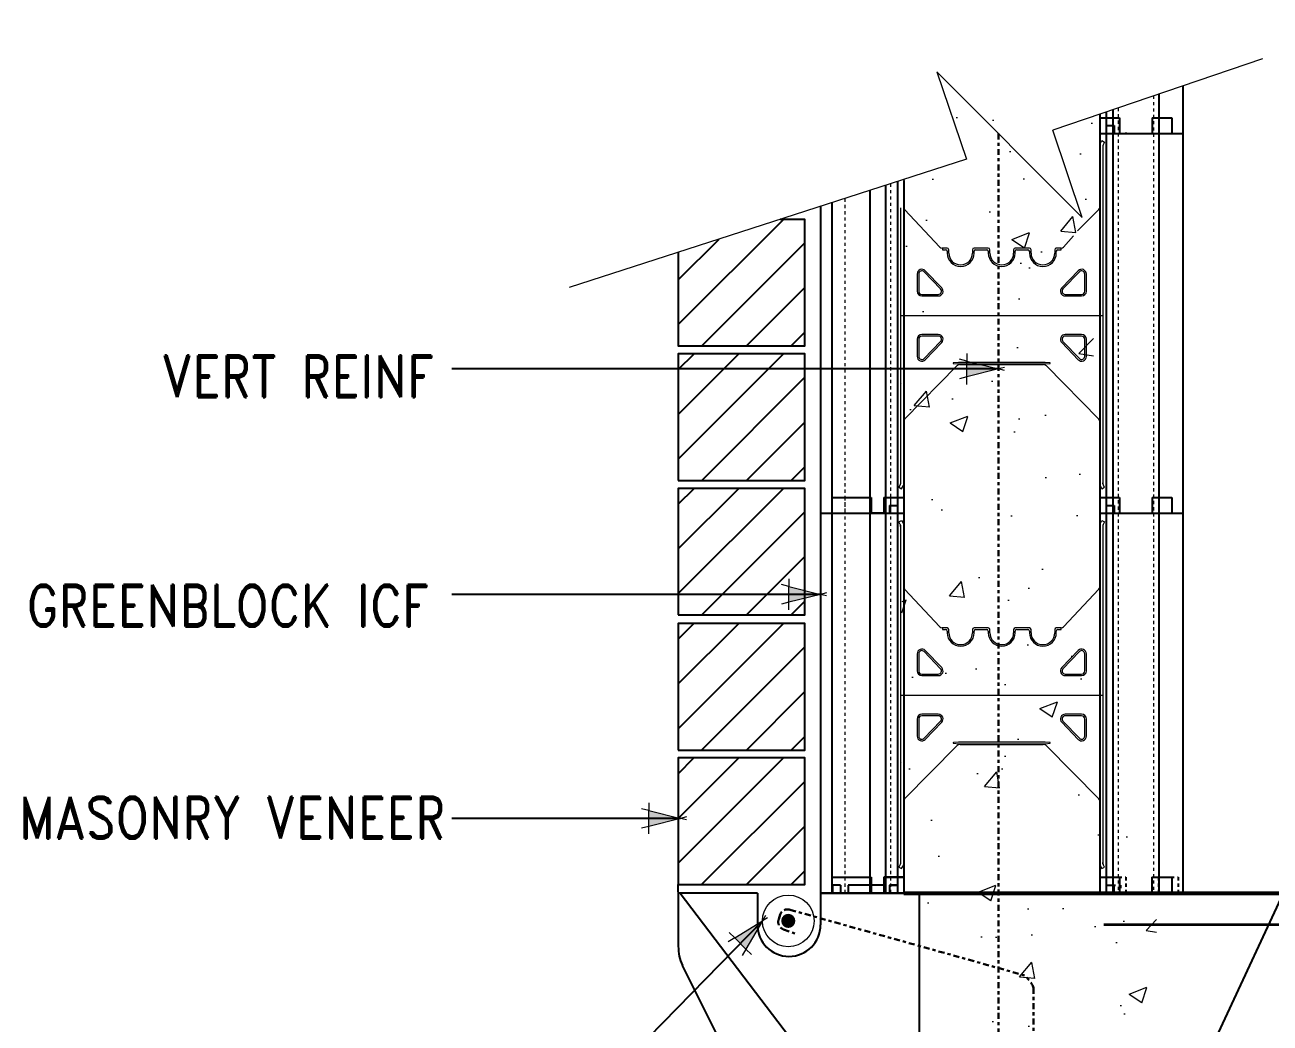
# Model space of a CAD drawing. Header units: inches. Extents: x -71.7 to 18, y 140.6 to 229.7.
# Drawn here: x -64.72 to -25.36, y 198.19 to 229.73 of the extents above; entities that cross this region are included whole.
import ezdxf

# ---------------------------------------------------------------- set-up
doc = ezdxf.new("R2010")
doc.units = ezdxf.units.IN
doc.header["$MEASUREMENT"] = 0
for name, pattern in [('CENTER', [2, 1.25, -0.25, 0.25, -0.25]), ('DASHED2', [0.375, 0.25, -0.125]), ('HIDDEN', [0.375, 0.25, -0.125])]:
    doc.linetypes.add(name, pattern=pattern)
for name, color, linetype, lineweight in [('A2 Hatch', 8, 'Continuous', 9), ('A4 medium', 7, 'Continuous', 35), ('A5 heavy', 5, 'Continuous', 53), ('DETAILS', 7, 'Continuous', 13), ('DIM', 3, 'Continuous', 13), ('REBAR', 2, 'CENTER', 30)]:
    doc.layers.add(name, color=color, linetype=linetype, lineweight=lineweight)
doc.styles.add('ARCTEXT', font='arctext.shx', dxfattribs={"width": 0.85})
doc.styles.add('ROMAND', font='romand.shx', dxfattribs={"width": 0.85})
doc.dimstyles.new('ARCTEXT1-4', dxfattribs={"dimtxt": 4, "dimasz": 2, "dimexe": 2, "dimexo": 2, "dimgap": 2, "dimtad": 1, "dimdec": 4, "dimzin": 3, "dimdsep": 46, "dimlunit": 4, "dimtxsty": 'ARCTEXT', "dimblk": 'ARCHTICK', "dimcen": 2, "dimaunit": 1, "dimadec": 0, "dimazin": 0, "dimtfac": 1, "dimtdec": 4, "dimtmove": 2, "dimatfit": 3, "dimldrblk": 'arrow', "dimfxl": 1, "dimtolj": 1, "dimtzin": 0, "dimarcsym": 0})

# ---------------------------------------------------------------- blocks, each defined once
blk = doc.blocks.new('_ArchTick')
at = {"color": 0, "linetype": 'ByBlock', "const_width": 0.15}
blk.add_lwpolyline([(-0.5, -0.5), (0.5, 0.5)], dxfattribs=at)
blk = doc.blocks.new('arrow')
at = {"layer": 'DIM'}
blk.add_hatch(color=253, dxfattribs=at).paths.add_polyline_path([(-2, 0.5), (-2, -0.5), (0, 0)])
at = {"layer": 'DIM', "lineweight": 9}
for points in [[(-2, 0.983), (-2, 0.5), (-2.469, 0.617)], [(0.374, 0.094), (0, 0)], [(0.374, -0.094), (0, 0)], [(-2, -0.983), (-2, -0.5), (-2.469, -0.617)]]:
    blk.add_lwpolyline(points, dxfattribs=at)
at = {"layer": 'DIM', "lineweight": 15}
blk.add_lwpolyline([(0, 0), (-2, -0.5), (-2, 0.5), (0, 0)], dxfattribs=at)

msp = doc.modelspace()

# ---------------------------------------------------------------- hatches: boundary and pattern name
at = {"ltscale": 0.15}
h = msp.add_hatch(dxfattribs=at)
h.set_pattern_fill('ANSI31', color=256, scale=8, style=0)
h.set_pattern_definition([(45, (-3325.6277, 559.0749), (-0.70710678, 0.70710678), [])])
h.paths.add_polyline_path([(-44.063, 215.336), (-40.063, 215.336), (-40.063, 219.336), (-44.063, 219.336)])
h = msp.add_hatch(dxfattribs=at)
h.set_pattern_fill('ANSI31', color=256, scale=8, style=0)
h.set_pattern_definition([(45, (-3325.6277, 554.8249), (-0.70710678, 0.70710678), [])])
h.paths.add_polyline_path([(-44.063, 211.086), (-40.063, 211.086), (-40.063, 215.086), (-44.063, 215.086)])
h = msp.add_hatch(dxfattribs=at)
h.set_pattern_fill('ANSI31', color=256, scale=8, style=0)
h.set_pattern_definition([(45, (-3325.6277, 550.5556), (-0.70710678, 0.70710678), [])])
h.paths.add_polyline_path([(-44.063, 206.816), (-40.063, 206.816), (-40.063, 210.816), (-44.063, 210.816)])
h = msp.add_hatch(dxfattribs=at)
h.set_pattern_fill('ANSI31', color=256, scale=8, style=0)
h.set_pattern_definition([(45, (-3325.6277, 546.3056), (-0.70710678, 0.70710678), [])])
h.paths.add_polyline_path([(-44.063, 202.566), (-40.063, 202.566), (-40.063, 206.566), (-44.063, 206.566)])
at = {"layer": 'A2 Hatch', "ltscale": 0.15}
h = msp.add_hatch(dxfattribs=at)
h.set_pattern_fill('AR-CONC', color=256, scale=0.8, style=0)
h.set_pattern_definition([(50, (-6729.169, 1578.797), (5.7380815, -0.502017), [0.6, -6.6]), (355, (-6729.169, 1578.797), (-1.1100107, 6.017537), [0.48, -5.28]), (100.4514, (-6728.6906, 1578.755), (4.628075, 5.5155163), [0.5099215, -5.609137]), (46.1842, (-6729.169, 1580.397), (8.5379284, -1.324152), [0.9, -9.9]), (96.6356, (-6728.457, 1580.287), (7.477302, 7.792943), [0.764882, -8.413704]), (351.1842, (-6729.169, 1580.397), (7.477296, 7.792949), [0.72, -7.92]), (21, (-6728.369, 1579.997), (4.7752564, -3.220951), [0.6, -6.6]), (326, (-6728.369, 1579.997), (1.9465227, 5.8012004), [0.48, -5.28]), (71.4514, (-6727.971, 1579.7286), (6.721781, 2.580244), [0.5099215, -5.609137]), (37.5, (-6729.1688, 1578.797), (0.09727884, 2.6631508), [0, -5.216, 0, -5.36, 0, -5.3]), (7.5, (-6729.1688, 1578.797), (2.1045563, 3.1552937), [0, -3.056, 0, -5.096, 0, -2.02]), (327.5, (-6730.9528, 1578.797), (4.2705795, -0.180439), [0, -2, 0, -6.24, 0, -8.28]), (317.5, (-6731.7528, 1578.797), (4.6654894, 0.8008399), [0, -2.6, 0, -4.144, 0, -5.88])])
h.paths.add_polyline_path([(-34.951, 226.971), (-36.938, 226.297), (-37.138, 169.281), (-34.268, 170.255), (-35.204, 173.015), (-30.608, 168.418), (-31.544, 171.178), (-28.938, 172.062), (-28.942, 204.644), (-30.942, 204.644), (-30.942, 228.331), (-32.227, 227.895), (-31.291, 225.135), (-35.887, 229.731)])
h = msp.add_hatch(color=256, dxfattribs=at)
edge = h.paths.add_edge_path()
edge.add_arc((-40.586, 201.418), 0.224, 0, 360)

# ---------------------------------------------------------------- linework, layer by layer
at = {"color": 1}
for p, q in [((-28.878, 227.544), (-28.878, 214.297)), ((-28.113, 227.804), (-28.113, 214.297)), ((-30.738, 226.914), (-30.738, 214.297)), ((-30.738, 226.797), (-30.113, 226.797)), ((-30.738, 226.797), (-30.738, 226.297)), ((-30.538, 226.981), (-30.538, 214.297)), ((-30.323, 227.054), (-30.323, 214.297)), ((-30.113, 226.797), (-30.113, 226.297)), ((-29.088, 226.797), (-29.088, 226.297)), ((-29.088, 226.797), (-28.463, 226.797)), ((-28.463, 226.797), (-28.463, 226.297)), ((-30.538, 226.547), (-30.288, 226.547)), ((-30.288, 226.547), (-30.288, 226.297)), ((-29.917, 226.331), (-29.917, 226.297)), ((-29.088, 226.4), (-29.088, 226.297)), ((-28.463, 226.612), (-28.463, 226.297)), ((-30.738, 226.297), (-28.113, 226.297)), ((-30.738, 226.297), (-30.538, 226.297)), ((-30.738, 226.297), (-28.113, 226.297)), ((-30.323, 226.297), (-28.113, 226.297)), ((-37.138, 224.78), (-37.138, 214.297)), ((-36.938, 224.811), (-36.938, 214.297)), ((-38.013, 224.498), (-38.013, 214.297)), ((-37.513, 224.659), (-37.513, 214.297)), ((-39.563, 223.998), (-39.563, 214.297)), ((-39.213, 224.111), (-39.213, 214.297)), ((-39.213, 214.797), (-37.963, 214.797)), ((-39.213, 214.797), (-39.213, 202.297)), ((-38.013, 214.797), (-38.013, 202.297)), ((-37.963, 214.797), (-37.963, 214.297)), ((-37.563, 214.797), (-37.563, 214.297)), ((-37.563, 214.797), (-36.938, 214.797)), ((-37.513, 214.797), (-37.513, 202.297)), ((-37.388, 214.547), (-37.388, 214.297)), ((-37.388, 214.547), (-37.138, 214.547)), ((-37.138, 214.547), (-37.138, 202.297)), ((-36.938, 214.797), (-36.938, 202.297)), ((-36.938, 214.797), (-36.938, 214.297)), ((-30.738, 214.797), (-30.738, 202.297)), ((-30.738, 214.797), (-30.113, 214.797)), ((-30.738, 214.797), (-30.738, 214.297)), ((-30.538, 214.547), (-30.538, 202.297)), ((-30.538, 214.547), (-30.288, 214.547)), ((-30.288, 214.547), (-30.288, 214.297)), ((-30.113, 214.797), (-30.113, 214.297)), ((-29.088, 214.797), (-29.088, 214.297)), ((-29.088, 214.797), (-28.463, 214.797)), ((-28.463, 214.797), (-28.463, 214.297)), ((-39.563, 214.297), (-39.563, 202.297)), ((-39.563, 214.297), (-37.388, 214.297)), ((-39.563, 214.297), (-36.938, 214.297)), ((-37.513, 214.297), (-38.013, 214.297)), ((-37.138, 214.297), (-36.938, 214.297)), ((-30.738, 214.297), (-30.538, 214.297)), ((-30.738, 214.297), (-28.113, 214.297)), ((-30.323, 214.297), (-28.113, 214.297)), ((-30.323, 214.297), (-30.323, 202.297)), ((-28.878, 214.297), (-28.878, 202.297)), ((-28.113, 214.297), (-28.113, 202.297)), ((-39.213, 202.797), (-37.963, 202.797)), ((-39.213, 202.797), (-37.963, 202.797)), ((-39.213, 202.797), (-37.963, 202.797)), ((-39.213, 202.797), (-37.963, 202.797)), ((-39.213, 202.797), (-37.963, 202.797)), ((-39.213, 202.797), (-37.963, 202.797)), ((-37.963, 202.797), (-37.963, 202.297)), ((-37.963, 202.797), (-37.963, 202.297)), ((-37.963, 202.797), (-37.963, 202.297)), ((-37.963, 202.797), (-37.963, 202.297)), ((-37.963, 202.797), (-37.963, 202.297)), ((-37.963, 202.797), (-37.963, 202.297)), ((-37.563, 202.797), (-37.563, 202.297)), ((-37.563, 202.797), (-36.938, 202.797)), ((-37.563, 202.797), (-37.563, 202.297)), ((-37.563, 202.797), (-36.938, 202.797)), ((-37.563, 202.797), (-37.563, 202.297)), ((-37.563, 202.797), (-36.938, 202.797)), ((-37.563, 202.797), (-37.563, 202.297)), ((-37.563, 202.797), (-36.938, 202.797)), ((-37.563, 202.797), (-37.563, 202.297)), ((-37.563, 202.797), (-36.938, 202.797)), ((-37.563, 202.797), (-37.563, 202.297)), ((-36.938, 202.797), (-37.563, 202.797)), ((-37.563, 202.797), (-37.563, 202.297)), ((-37.563, 202.797), (-36.938, 202.797)), ((-37.563, 202.797), (-37.563, 202.297)), ((-36.938, 202.797), (-37.563, 202.797)), ((-36.938, 202.797), (-36.938, 202.297)), ((-36.938, 202.797), (-36.938, 202.297)), ((-36.938, 202.797), (-36.938, 202.297)), ((-36.938, 202.797), (-36.938, 202.297)), ((-36.938, 202.797), (-36.938, 202.297)), ((-36.938, 202.797), (-36.938, 202.297)), ((-36.938, 202.797), (-36.938, 202.297)), ((-30.742, 202.797), (-30.742, 202.297)), ((-30.742, 202.797), (-30.117, 202.797)), ((-30.742, 202.797), (-30.742, 202.297)), ((-30.538, 202.797), (-30.538, 202.297)), ((-30.117, 202.797), (-30.117, 202.297)), ((-29.092, 202.797), (-29.092, 202.297)), ((-29.092, 202.797), (-28.467, 202.797)), ((-28.467, 202.797), (-28.467, 202.297)), ((-39.188, 202.547), (-39.188, 202.297)), ((-38.938, 202.547), (-39.188, 202.547)), ((-39.188, 202.547), (-39.188, 202.297)), ((-38.938, 202.547), (-39.188, 202.547)), ((-38.938, 202.547), (-38.938, 202.297)), ((-38.938, 202.547), (-38.938, 202.297)), ((-37.563, 202.547), (-38.688, 202.547)), ((-38.688, 202.547), (-38.688, 202.297)), ((-37.563, 202.547), (-38.688, 202.547)), ((-38.688, 202.547), (-38.688, 202.297)), ((-37.388, 202.547), (-37.388, 202.297)), ((-37.388, 202.547), (-37.138, 202.547)), ((-37.388, 202.547), (-37.388, 202.297)), ((-37.388, 202.547), (-37.138, 202.547)), ((-37.388, 202.547), (-37.388, 202.297)), ((-37.388, 202.547), (-37.138, 202.547)), ((-37.388, 202.547), (-37.388, 202.297)), ((-37.388, 202.547), (-37.138, 202.547)), ((-37.388, 202.547), (-37.388, 202.297)), ((-37.388, 202.547), (-37.138, 202.547)), ((-37.388, 202.547), (-37.388, 202.297)), ((-37.138, 202.547), (-37.388, 202.547)), ((-37.388, 202.547), (-37.388, 202.297)), ((-37.388, 202.547), (-37.138, 202.547)), ((-37.388, 202.547), (-37.388, 202.297)), ((-37.138, 202.547), (-37.388, 202.547)), ((-37.138, 202.547), (-37.138, 202.297)), ((-37.138, 202.547), (-37.138, 202.297)), ((-30.542, 202.547), (-30.292, 202.547)), ((-30.292, 202.547), (-30.292, 202.297)), ((-44.063, 202.297), (-44.063, 200.619)), ((-41.563, 202.297), (-44.063, 202.297)), ((-44.007, 202.297), (-36.974, 193.069)), ((-41.563, 202.297), (-41.563, 201.297)), ((-39.563, 202.297), (-36.938, 202.297)), ((-39.563, 202.297), (-36.938, 202.297)), ((-39.563, 202.297), (-37.388, 202.297)), ((-39.563, 202.297), (-37.388, 202.297)), ((-39.563, 202.297), (-36.938, 202.297)), ((-39.563, 202.297), (-36.938, 202.297)), ((-39.563, 202.297), (-37.388, 202.297)), ((-39.563, 202.297), (-37.388, 202.297)), ((-39.563, 202.297), (-36.938, 202.297)), ((-39.563, 202.297), (-37.388, 202.297)), ((-36.438, 202.297), (-39.563, 202.297)), ((-39.563, 202.297), (-39.563, 201.297)), ((-39.563, 202.297), (-37.388, 202.297)), ((-39.563, 202.297), (-36.938, 202.297)), ((-36.438, 202.297), (-39.563, 202.297)), ((-39.563, 202.297), (-36.938, 202.297)), ((-37.513, 202.297), (-38.013, 202.297)), ((-37.513, 202.297), (-38.013, 202.297)), ((-37.513, 202.297), (-38.013, 202.297)), ((-37.513, 202.297), (-38.013, 202.297)), ((-37.513, 202.297), (-38.013, 202.297)), ((-37.513, 202.297), (-38.013, 202.297)), ((-37.138, 202.297), (-36.938, 202.297)), ((-37.138, 202.297), (-36.938, 202.297)), ((-37.138, 202.297), (-36.938, 202.297)), ((-37.138, 202.297), (-36.938, 202.297)), ((-37.138, 202.297), (-36.938, 202.297)), ((-37.138, 202.297), (-36.938, 202.297)), ((-36.438, 191.358), (-36.438, 202.297)), ((-30.942, 202.297), (-28.317, 202.297)), ((-30.942, 202.297), (-28.317, 202.297)), ((-30.742, 202.297), (-30.542, 202.297)), ((-30.738, 202.297), (-28.113, 202.297)), ((-30.527, 202.297), (-28.317, 202.297)), ((-28.313, 202.297), (-28.113, 202.297)), ((-39.881, 191.932), (-43.931, 200.004))]:
    msp.add_line(p, q, dxfattribs=at)
at = {"color": 1, "linetype": 'HIDDEN', "ltscale": 0.02}
for p, q in [((-30.738, 226.797), (-30.113, 226.797)), ((-30.113, 226.797), (-30.113, 226.297)), ((-29.088, 226.797), (-29.088, 226.297)), ((-29.088, 226.797), (-28.463, 226.797)), ((-28.463, 226.797), (-28.463, 226.297)), ((-30.538, 226.547), (-30.538, 226.297)), ((-30.538, 226.547), (-30.288, 226.547)), ((-30.288, 226.547), (-30.288, 226.297)), ((-39.213, 214.797), (-37.963, 214.797)), ((-39.213, 214.797), (-39.213, 214.297)), ((-37.963, 214.797), (-37.963, 214.297)), ((-37.563, 214.797), (-37.563, 214.297)), ((-37.563, 214.797), (-36.938, 214.797)), ((-30.738, 214.797), (-30.113, 214.797)), ((-30.538, 214.547), (-30.538, 214.297)), ((-30.538, 214.547), (-30.288, 214.547)), ((-30.288, 214.547), (-30.288, 214.297)), ((-30.113, 214.797), (-30.113, 214.297)), ((-29.088, 214.797), (-29.088, 214.297)), ((-29.088, 214.797), (-28.463, 214.797)), ((-28.463, 214.797), (-28.463, 214.297)), ((-39.213, 202.797), (-37.963, 202.797)), ((-39.213, 202.797), (-39.213, 202.297)), ((-39.213, 202.797), (-37.963, 202.797)), ((-39.213, 202.797), (-37.963, 202.797)), ((-39.213, 202.797), (-39.213, 202.297)), ((-39.213, 202.797), (-37.963, 202.797)), ((-39.213, 202.797), (-37.963, 202.797)), ((-39.213, 202.797), (-39.213, 202.297)), ((-39.213, 202.797), (-37.963, 202.797)), ((-39.213, 202.797), (-39.213, 202.297)), ((-39.213, 202.797), (-37.963, 202.797)), ((-39.213, 202.797), (-39.213, 202.297)), ((-37.963, 202.797), (-37.963, 202.297)), ((-37.963, 202.797), (-37.963, 202.297)), ((-37.963, 202.797), (-37.963, 202.297)), ((-37.963, 202.797), (-37.963, 202.297)), ((-37.963, 202.797), (-37.963, 202.297)), ((-37.963, 202.797), (-37.963, 202.297)), ((-37.963, 202.797), (-37.963, 202.297)), ((-37.563, 202.797), (-37.563, 202.297)), ((-37.563, 202.797), (-36.938, 202.797)), ((-37.563, 202.797), (-37.563, 202.297)), ((-37.563, 202.797), (-36.938, 202.797)), ((-37.563, 202.797), (-37.563, 202.297)), ((-37.563, 202.797), (-36.938, 202.797)), ((-37.563, 202.797), (-37.563, 202.297)), ((-37.563, 202.797), (-36.938, 202.797)), ((-37.563, 202.797), (-37.563, 202.297)), ((-37.563, 202.797), (-36.938, 202.797)), ((-37.563, 202.797), (-37.563, 202.297)), ((-37.563, 202.797), (-36.938, 202.797)), ((-37.563, 202.797), (-37.563, 202.297)), ((-37.563, 202.797), (-36.938, 202.797)), ((-30.742, 202.797), (-30.117, 202.797)), ((-30.742, 202.797), (-30.117, 202.797)), ((-30.538, 202.797), (-29.913, 202.797)), ((-30.117, 202.797), (-30.117, 202.297)), ((-30.117, 202.797), (-30.117, 202.297)), ((-29.913, 202.797), (-29.913, 202.297)), ((-29.092, 202.797), (-29.092, 202.297)), ((-29.092, 202.797), (-28.467, 202.797)), ((-29.092, 202.797), (-29.092, 202.297)), ((-29.092, 202.797), (-28.467, 202.797)), ((-28.888, 202.797), (-28.888, 202.297)), ((-28.888, 202.797), (-28.263, 202.797)), ((-28.467, 202.797), (-28.467, 202.297)), ((-28.467, 202.797), (-28.467, 202.297)), ((-28.263, 202.797), (-28.263, 202.297)), ((-30.542, 202.547), (-30.542, 202.297)), ((-30.542, 202.547), (-30.292, 202.547)), ((-30.542, 202.547), (-30.542, 202.297)), ((-30.542, 202.547), (-30.292, 202.547)), ((-30.338, 202.547), (-30.088, 202.547)), ((-30.292, 202.547), (-30.292, 202.297)), ((-30.292, 202.547), (-30.292, 202.297)), ((-30.088, 202.547), (-30.088, 202.297))]:
    msp.add_line(p, q, dxfattribs=at)
at = {"ltscale": 0.15}
for p, q in [((-44.063, 220.26), (-40.737, 223.586)), ((-44.063, 221.675), (-42.774, 222.964)), ((-43.323, 219.586), (-40.063, 222.846)), ((-41.909, 219.586), (-40.063, 221.432)), ((-40.495, 219.586), (-40.063, 220.018)), ((-37.963, 214.297), (-37.563, 214.297)), ((-44.063, 202.316), (-44.063, 202.566)), ((-37.963, 202.297), (-37.563, 202.297)), ((-37.963, 202.297), (-37.563, 202.297)), ((-37.963, 202.297), (-37.563, 202.297)), ((-37.963, 202.297), (-37.563, 202.297)), ((-37.963, 202.297), (-37.563, 202.297)), ((-37.963, 202.297), (-37.563, 202.297))]:
    msp.add_line(p, q, dxfattribs=at)
msp.add_lwpolyline([(-44.063, 222.548), (-44.063, 219.586), (-40.063, 219.586), (-40.063, 223.586), (-40.843, 223.586)], dxfattribs=at)
for points in [[(-44.063, 215.336), (-40.063, 215.336), (-40.063, 219.336), (-44.063, 219.336)], [(-44.063, 211.086), (-40.063, 211.086), (-40.063, 215.086), (-44.063, 215.086)], [(-44.063, 206.816), (-40.063, 206.816), (-40.063, 210.816), (-44.063, 210.816)], [(-44.063, 202.566), (-40.063, 202.566), (-40.063, 206.566), (-44.063, 206.566)]]:
    msp.add_lwpolyline(points, close=True, dxfattribs=at)
at = {"color": 1}
for centre, radius, end in [((-40.563, 201.297), 1, 0), ((-42.563, 200.619), 1.5, 204.2277)]:
    msp.add_arc(centre, radius, 180, end, dxfattribs=at)
at = {"layer": 'A2 Hatch', "linetype": 'DASHED2', "ltscale": 0.15}
for p, q in [((-30.163, 227.109), (-30.163, 214.297)), ((-29.038, 227.49), (-29.038, 214.297)), ((-37.353, 224.711), (-37.353, 214.297)), ((-38.798, 224.245), (-38.798, 214.297)), ((-38.798, 214.797), (-38.798, 202.297)), ((-37.353, 214.797), (-37.353, 202.297)), ((-30.163, 214.297), (-30.163, 202.297)), ((-29.038, 214.297), (-29.038, 202.297))]:
    msp.add_line(p, q, dxfattribs=at)
at = {"layer": 'A2 Hatch', "ltscale": 0.15}
msp.add_circle((-40.586, 201.418), 0.816, dxfattribs=at)
at = {"layer": 'A4 medium', "ltscale": 0.15}
msp.add_line((-24.611, 201.297), (-30.611, 201.297), dxfattribs=at)
at = {"layer": 'A5 heavy', "ltscale": 0.15}
msp.add_line((-36.938, 202.297), (12.193, 202.297), dxfattribs=at)
at = {"layer": 'DETAILS', "color": 6, "lineweight": 20}
for p, q in [((-30.738, 223.967), (-30.738, 225.947)), ((-30.731, 225.972), (-30.672, 226.074)), ((-30.672, 226.074), (-30.585, 226.024)), ((-30.585, 226.024), (-30.631, 225.945)), ((-30.638, 225.922), (-30.638, 215.224)), ((-36.938, 224.845), (-36.938, 223.967)), ((-36.938, 223.967), (-36.938, 217.206)), ((-30.738, 217.206), (-30.738, 223.967)), ((-37.038, 223.95), (-37.038, 215.224)), ((-36.91, 223.898), (-35.792, 222.708)), ((-31.44, 223.226), (-30.766, 223.898)), ((-31.883, 222.708), (-31.574, 223.07)), ((-35.72, 222.677), (-35.713, 222.677)), ((-35.563, 222.677), (-35.72, 222.677)), ((-35.713, 222.677), (-35.713, 222.627)), ((-35.713, 222.627), (-35.613, 222.627)), ((-35.563, 222.577), (-35.563, 222.522)), ((-35.513, 222.522), (-35.513, 222.627)), ((-34.763, 222.627), (-34.763, 222.522)), ((-34.263, 222.677), (-34.713, 222.677)), ((-34.713, 222.522), (-34.713, 222.577)), ((-34.663, 222.627), (-34.313, 222.627)), ((-34.263, 222.577), (-34.263, 222.522)), ((-34.213, 222.522), (-34.213, 222.627)), ((-33.463, 222.627), (-33.463, 222.522)), ((-32.963, 222.677), (-33.413, 222.677)), ((-33.413, 222.522), (-33.413, 222.577)), ((-33.363, 222.627), (-33.013, 222.627)), ((-32.963, 222.577), (-32.963, 222.522)), ((-32.913, 222.522), (-32.913, 222.627)), ((-32.163, 222.627), (-32.163, 222.522)), ((-31.955, 222.677), (-32.113, 222.677)), ((-32.113, 222.522), (-32.113, 222.577)), ((-32.063, 222.627), (-31.963, 222.627)), ((-31.963, 222.627), (-31.963, 222.677)), ((-31.963, 222.677), (-31.955, 222.677)), ((-36.513, 221.858), (-36.513, 221.317)), ((-36.463, 221.858), (-36.463, 221.317)), ((-35.771, 221.386), (-36.291, 221.927)), ((-35.735, 221.421), (-36.255, 221.962)), ((-31.421, 221.962), (-31.94, 221.421)), ((-31.385, 221.927), (-31.904, 221.386)), ((-31.213, 221.317), (-31.213, 221.858)), ((-31.163, 221.317), (-31.163, 221.858)), ((-36.363, 221.217), (-35.843, 221.217)), ((-31.832, 221.217), (-31.313, 221.217)), ((-36.363, 221.167), (-35.843, 221.167)), ((-31.832, 221.167), (-31.313, 221.167)), ((-37.038, 220.547), (-30.638, 220.547)), ((-36.513, 219.797), (-36.513, 219.256)), ((-36.463, 219.797), (-36.463, 219.256)), ((-35.843, 219.947), (-36.363, 219.947)), ((-35.843, 219.897), (-36.363, 219.897)), ((-36.291, 219.187), (-35.771, 219.728)), ((-36.255, 219.152), (-35.735, 219.693)), ((-31.94, 219.693), (-31.421, 219.152)), ((-31.904, 219.728), (-31.385, 219.187)), ((-31.313, 219.947), (-31.832, 219.947)), ((-31.313, 219.897), (-31.832, 219.897)), ((-31.213, 219.256), (-31.213, 219.797)), ((-31.163, 219.256), (-31.163, 219.797)), ((-36.908, 217.276), (-35.257, 218.953)), ((-35.208, 219.067), (-35.364, 219.052)), ((-35.364, 219.032), (-35.208, 219.017)), ((-33.838, 219.067), (-35.208, 219.067)), ((-35.208, 219.017), (-33.838, 219.017)), ((-35.151, 218.997), (-33.838, 218.997)), ((-32.468, 219.067), (-33.838, 219.067)), ((-33.838, 219.017), (-32.468, 219.017)), ((-33.838, 218.997), (-32.525, 218.997)), ((-32.311, 219.052), (-32.468, 219.067)), ((-32.468, 219.017), (-32.311, 219.032)), ((-32.419, 218.953), (-30.767, 217.276)), ((-36.938, 215.198), (-36.938, 217.206)), ((-30.738, 217.206), (-30.738, 215.198)), ((-37.044, 215.199), (-37.09, 215.12)), ((-37.09, 215.12), (-37.004, 215.07)), ((-37.038, 215.261), (-37.038, 215.224)), ((-37.004, 215.07), (-36.944, 215.173)), ((-30.731, 215.173), (-30.672, 215.07)), ((-30.672, 215.07), (-30.585, 215.12)), ((-30.638, 215.224), (-30.638, 215.261)), ((-30.585, 215.12), (-30.631, 215.199)), ((-37.09, 214.024), (-37.004, 214.074)), ((-37.044, 213.945), (-37.09, 214.024)), ((-37.038, 213.922), (-37.038, 203.224)), ((-37.038, 213.883), (-37.038, 213.92)), ((-37.004, 214.074), (-36.944, 213.972)), ((-36.938, 213.947), (-36.938, 211.967)), ((-30.738, 211.967), (-30.738, 213.947)), ((-30.731, 213.972), (-30.672, 214.074)), ((-30.672, 214.074), (-30.585, 214.024)), ((-30.638, 213.922), (-30.638, 203.224)), ((-30.638, 213.92), (-30.638, 213.883)), ((-30.585, 214.024), (-30.631, 213.945)), ((-36.938, 211.967), (-36.938, 205.206)), ((-36.91, 211.898), (-35.792, 210.708)), ((-31.883, 210.708), (-30.766, 211.898)), ((-30.738, 205.206), (-30.738, 211.967)), ((-35.72, 210.677), (-35.713, 210.677)), ((-35.563, 210.677), (-35.72, 210.677)), ((-35.713, 210.677), (-35.713, 210.627)), ((-35.713, 210.627), (-35.613, 210.627)), ((-35.563, 210.577), (-35.563, 210.522)), ((-35.513, 210.522), (-35.513, 210.627)), ((-34.763, 210.627), (-34.763, 210.522)), ((-34.263, 210.677), (-34.713, 210.677)), ((-34.713, 210.522), (-34.713, 210.577)), ((-34.663, 210.627), (-34.313, 210.627)), ((-34.263, 210.577), (-34.263, 210.522)), ((-34.213, 210.522), (-34.213, 210.627)), ((-33.463, 210.627), (-33.463, 210.522)), ((-32.963, 210.677), (-33.413, 210.677)), ((-33.413, 210.522), (-33.413, 210.577)), ((-33.363, 210.627), (-33.013, 210.627)), ((-32.963, 210.577), (-32.963, 210.522)), ((-32.913, 210.522), (-32.913, 210.627)), ((-32.163, 210.627), (-32.163, 210.522)), ((-31.955, 210.677), (-32.113, 210.677)), ((-32.113, 210.522), (-32.113, 210.577)), ((-32.063, 210.627), (-31.963, 210.627)), ((-31.963, 210.627), (-31.963, 210.677)), ((-31.963, 210.677), (-31.955, 210.677)), ((-36.513, 209.858), (-36.513, 209.317)), ((-36.463, 209.858), (-36.463, 209.317)), ((-35.771, 209.386), (-36.291, 209.927)), ((-35.735, 209.421), (-36.255, 209.962)), ((-31.421, 209.962), (-31.94, 209.421)), ((-31.385, 209.927), (-31.904, 209.386)), ((-31.213, 209.317), (-31.213, 209.858)), ((-31.163, 209.317), (-31.163, 209.858)), ((-36.363, 209.217), (-35.843, 209.217)), ((-36.363, 209.167), (-35.843, 209.167)), ((-31.832, 209.217), (-31.313, 209.217)), ((-31.832, 209.167), (-31.313, 209.167)), ((-37.038, 208.547), (-30.638, 208.547)), ((-35.843, 207.947), (-36.363, 207.947)), ((-35.843, 207.897), (-36.363, 207.897)), ((-31.313, 207.947), (-31.832, 207.947)), ((-31.313, 207.897), (-31.832, 207.897)), ((-36.513, 207.797), (-36.513, 207.256)), ((-36.463, 207.797), (-36.463, 207.256)), ((-36.291, 207.187), (-35.771, 207.728)), ((-36.255, 207.152), (-35.735, 207.693)), ((-31.94, 207.693), (-31.421, 207.152)), ((-31.904, 207.728), (-31.385, 207.187)), ((-31.213, 207.256), (-31.213, 207.797)), ((-31.163, 207.256), (-31.163, 207.797)), ((-35.208, 207.067), (-35.364, 207.052)), ((-35.364, 207.032), (-35.208, 207.017)), ((-33.838, 207.067), (-35.208, 207.067)), ((-32.468, 207.067), (-33.838, 207.067)), ((-32.311, 207.052), (-32.468, 207.067)), ((-32.468, 207.017), (-32.311, 207.032)), ((-36.908, 205.276), (-35.257, 206.953)), ((-35.208, 207.017), (-33.838, 207.017)), ((-35.151, 206.997), (-33.838, 206.997)), ((-33.838, 207.017), (-32.468, 207.017)), ((-33.838, 206.997), (-32.525, 206.997)), ((-32.419, 206.953), (-30.767, 205.276)), ((-36.938, 203.198), (-36.938, 205.206)), ((-30.738, 205.206), (-30.738, 203.198)), ((-37.044, 203.199), (-37.09, 203.12)), ((-37.09, 203.12), (-37.004, 203.07)), ((-37.038, 203.261), (-37.038, 203.224)), ((-37.004, 203.07), (-36.944, 203.173)), ((-30.731, 203.173), (-30.672, 203.07)), ((-30.672, 203.07), (-30.585, 203.12)), ((-30.638, 203.224), (-30.638, 203.261)), ((-30.585, 203.12), (-30.631, 203.199))]:
    msp.add_line(p, q, dxfattribs=at)
for centre, radius, start, end in [((-30.688, 225.947), 0.05, 150, 180), ((-30.588, 225.92), 0.05, 150, 180), ((-36.838, 223.967), 0.1, 180, 223.8309), ((-30.838, 223.967), 0.1, 316.1691, 360), ((-35.72, 222.777), 0.1, 223.8309, 270), ((-35.613, 222.577), 0.05, 360, 90), ((-35.563, 222.627), 0.05, 0, 90), ((-35.138, 222.522), 0.425, 180, 360), ((-35.138, 222.522), 0.375, 180, 0), ((-34.713, 222.627), 0.05, 90, 180), ((-34.663, 222.577), 0.05, 90, 180), ((-34.313, 222.577), 0.05, 360, 90), ((-34.263, 222.627), 0.05, 0, 90), ((-33.838, 222.522), 0.425, 180, 270), ((-33.838, 222.522), 0.375, 180, 270), ((-33.838, 222.522), 0.425, 270, 0), ((-33.838, 222.522), 0.375, 270, 0), ((-33.413, 222.627), 0.05, 90, 180), ((-33.363, 222.577), 0.05, 90, 180), ((-33.013, 222.577), 0.05, 0, 90), ((-32.963, 222.627), 0.05, 0, 90), ((-32.538, 222.522), 0.425, 180, 0), ((-32.538, 222.522), 0.375, 180, 0), ((-32.113, 222.627), 0.05, 90, 180), ((-32.063, 222.577), 0.05, 90, 180), ((-31.955, 222.777), 0.1, 270, 316.1691), ((-36.363, 221.858), 0.15, 43.8309, 180), ((-31.313, 221.858), 0.15, 0, 136.1691), ((-36.363, 221.858), 0.1, 43.8309, 180), ((-31.313, 221.858), 0.1, 0, 136.1691), ((-36.363, 221.317), 0.15, 180, 270), ((-36.363, 221.317), 0.1, 180, 270), ((-35.843, 221.317), 0.15, 270, 43.8309), ((-35.843, 221.317), 0.1, 270, 43.8309), ((-31.832, 221.317), 0.15, 136.1691, 270), ((-31.832, 221.317), 0.1, 136.1691, 270), ((-31.313, 221.317), 0.15, 270, 0), ((-31.313, 221.317), 0.1, 270, 360), ((-36.363, 219.797), 0.15, 90, 180), ((-36.363, 219.797), 0.1, 90, 180), ((-35.843, 219.797), 0.15, 316.1691, 90), ((-35.843, 219.797), 0.1, 316.1691, 90), ((-31.832, 219.797), 0.15, 90, 223.8309), ((-31.832, 219.797), 0.1, 90, 223.8309), ((-31.313, 219.797), 0.15, 360, 90), ((-31.313, 219.797), 0.1, 0, 90), ((-36.363, 219.256), 0.15, 180, 316.1691), ((-36.363, 219.256), 0.1, 180, 316.1691), ((-31.313, 219.256), 0.15, 223.8309, 360), ((-31.313, 219.256), 0.1, 223.8309, 0), ((-35.363, 219.042), 0.01, 97.4099, 262.5901), ((-35.151, 218.847), 0.15, 90, 135), ((-32.525, 218.847), 0.15, 45, 90), ((-32.313, 219.042), 0.01, 277.4099, 82.5901), ((-36.938, 218.46), 0.1, 180, 209.7449), ((-36.838, 217.206), 0.1, 135, 180), ((-30.838, 217.206), 0.1, 360, 45), ((-37.088, 215.224), 0.05, 330, 360), ((-36.988, 215.198), 0.05, 330, 360), ((-30.688, 215.198), 0.05, 180, 210), ((-30.588, 215.224), 0.05, 180, 210), ((-37.088, 213.92), 0.05, 0, 30), ((-36.988, 213.947), 0.05, 0, 30), ((-30.688, 213.947), 0.05, 150, 180), ((-30.588, 213.92), 0.05, 150, 180), ((-36.838, 211.967), 0.1, 180, 223.8309), ((-30.838, 211.967), 0.1, 316.1691, 360), ((-35.72, 210.777), 0.1, 223.8309, 270), ((-35.613, 210.577), 0.05, 360, 90), ((-35.563, 210.627), 0.05, 0, 90), ((-34.713, 210.627), 0.05, 90, 180), ((-34.663, 210.577), 0.05, 90, 180), ((-34.313, 210.577), 0.05, 360, 90), ((-34.263, 210.627), 0.05, 0, 90), ((-33.413, 210.627), 0.05, 90, 180), ((-33.363, 210.577), 0.05, 90, 180), ((-33.013, 210.577), 0.05, 0, 90), ((-32.963, 210.627), 0.05, 0, 90), ((-32.113, 210.627), 0.05, 90, 180), ((-32.063, 210.577), 0.05, 90, 180), ((-31.955, 210.777), 0.1, 270, 316.1691), ((-35.138, 210.522), 0.425, 180, 360), ((-35.138, 210.522), 0.375, 180, 0), ((-33.838, 210.522), 0.425, 180, 270), ((-33.838, 210.522), 0.375, 180, 270), ((-33.838, 210.522), 0.425, 270, 0), ((-33.838, 210.522), 0.375, 270, 0), ((-32.538, 210.522), 0.425, 180, 0), ((-32.538, 210.522), 0.375, 180, 0), ((-36.363, 209.858), 0.15, 43.8309, 180), ((-36.363, 209.858), 0.1, 43.8309, 180), ((-31.313, 209.858), 0.15, 0, 136.1691), ((-31.313, 209.858), 0.1, 0, 136.1691), ((-35.843, 209.317), 0.15, 270, 43.8309), ((-31.832, 209.317), 0.15, 136.1691, 270), ((-36.363, 209.317), 0.15, 180, 270), ((-36.363, 209.317), 0.1, 180, 270), ((-35.843, 209.317), 0.1, 270, 43.8309), ((-31.832, 209.317), 0.1, 136.1691, 270), ((-31.313, 209.317), 0.15, 270, 0), ((-31.313, 209.317), 0.1, 270, 360), ((-36.363, 207.797), 0.15, 90, 180), ((-36.363, 207.797), 0.1, 90, 180), ((-35.843, 207.797), 0.15, 316.1691, 90), ((-35.843, 207.797), 0.1, 316.1691, 90), ((-31.832, 207.797), 0.15, 90, 223.8309), ((-31.832, 207.797), 0.1, 90, 223.8309), ((-31.313, 207.797), 0.15, 360, 90), ((-31.313, 207.797), 0.1, 0, 90), ((-36.363, 207.256), 0.15, 180, 316.1691), ((-36.363, 207.256), 0.1, 180, 316.1691), ((-35.363, 207.042), 0.01, 97.4099, 262.5901), ((-32.313, 207.042), 0.01, 277.4099, 82.5901), ((-31.313, 207.256), 0.15, 223.8309, 360), ((-31.313, 207.256), 0.1, 223.8309, 0), ((-35.151, 206.847), 0.15, 90, 135), ((-32.525, 206.847), 0.15, 45, 90), ((-36.938, 206.46), 0.1, 180, 209.7449), ((-36.838, 205.206), 0.1, 135, 180), ((-30.838, 205.206), 0.1, 360, 45), ((-37.088, 203.224), 0.05, 330, 360), ((-36.988, 203.198), 0.05, 330, 360), ((-30.688, 203.198), 0.05, 180, 210), ((-30.588, 203.224), 0.05, 180, 210)]:
    msp.add_arc(centre, radius, start, end, dxfattribs=at)
at = {"layer": 'DIM'}
for p, q in [((-25.6, 228.656), (-32.227, 226.408)), ((-35.887, 228.245), (-34.951, 225.485)), ((-31.291, 223.648), (-35.887, 228.245)), ((-31.291, 223.648), (-32.227, 226.408)), ((-34.951, 225.485), (-47.516, 221.435))]:
    msp.add_line(p, q, dxfattribs=at)
at = {"layer": 'REBAR', "ltscale": 0.15}
for p, q in [((-33.94, 226.297), (-33.94, 185.691)), ((-40.888, 201.471), (-40.843, 201.617)), ((-40.528, 201.769), (-33.122, 199.697)), ((-40.738, 201.151), (-40.37, 201.019)), ((-32.831, 199.305), (-32.831, 192.55))]:
    msp.add_line(p, q, dxfattribs=at)
for centre, radius, start, end in [((-40.608, 201.532), 0.25, 71.4456, 160.1694), ((-40.653, 201.386), 0.25, 160.1694, 250.2523), ((-33.715, 198.954), 0.951, 21.6408, 51.3848)]:
    msp.add_arc(centre, radius, start, end, dxfattribs=at)

# ---------------------------------------------------------------- texts
at = {"layer": 'DIM', "color": 3, "char_height": 1.3125, "width": 22.68955, "attachment_point": 3, "style": 'ROMAND'}
for s, insert in [('VERT REINF ', (-51.779, 219.281)), ('GREENBLOCK ICF', (-51.939, 212.035)), ('MASONRY VENEER ', (-51.423, 205.334))]:
    msp.add_mtext(s, dxfattribs=dict(at, insert=insert))

# ---------------------------------------------------------------- leaders
at = {"layer": 'DIM'}
for points in [[(-28.188, 195.297), (-14.312, 225.165), (-13.312, 225.165)], [(-33.94, 218.86), (-45.869, 218.86), (-51.218, 218.86)], [(-39.563, 211.735), (-46.18, 211.736), (-51.218, 211.736)], [(-43.992, 204.655), (-48.091, 204.656), (-51.218, 204.656)], [(-41.402, 201.418), (-50.218, 192.414), (-51.218, 192.414)]]:
    msp.add_leader(points, dimstyle='ARCTEXT1-4', override={"dimasz": 0.5, "dimtad": 0}, dxfattribs=at)

doc.saveas('drawing.dxf')
